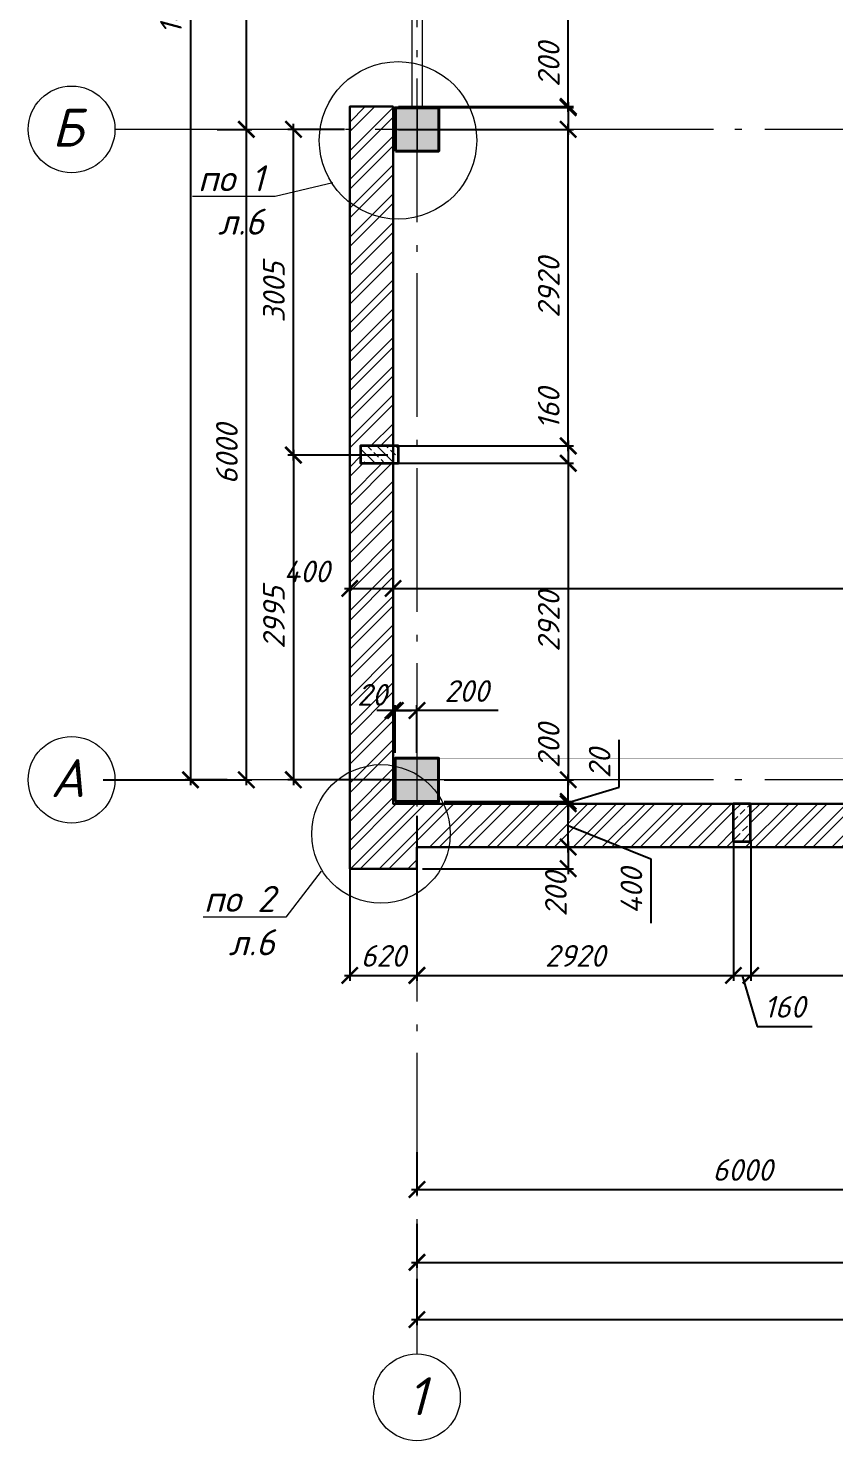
# Model space of a CAD drawing. Header units: millimetres. Extents: x -238377 to -11282, y -123214 to -44846.
# Drawn here: x -218238 to -210795, y -85307 to -72278 of the extents above; entities that cross this region are included whole.
import ezdxf
from ezdxf import colors
from ezdxf.entities.mleader import LeaderData, LeaderLine
from ezdxf.enums import TextEntityAlignment as Align
from ezdxf.math import Vec2, Vec3

# ---------------------------------------------------------------- set-up
doc = ezdxf.new("R2010")
doc.units = ezdxf.units.MM
doc.header["$MEASUREMENT"] = 0
doc.linetypes.add('Double Dashed', pattern=[1797.222233, 1325, -211.666656, 63.333344, -197.222233])
doc.linetypes.add('штриховаяX2', pattern=[38.1, 25.4, -12.7])
doc.layers.get('0').update_dxf_attribs({"lineweight": 5})
doc.layers.add('#Hatch', color=252, linetype='Continuous', lineweight=5, true_color=0x696969)
for name, color, linetype, lineweight in [('#Бетон', 10, 'Continuous', 35), ('#Выноски', 150, 'Continuous', 15), ('#Оси', 7, 'Continuous', 5), ('k_ Размеры', 7, 'Continuous', 15), ('колонны_Ном._пера__94', 252, 'Continuous', 13), ('колонны_Ном._пера__99', 7, 'Continuous', 40), ('Конструкции', 160, 'Continuous', 5), ('оси_Ном._пера__96', 7, 'Continuous', 5), ('оси_Ном._пера__97', 7, 'Continuous', 20), ('размеры', 7, 'Continuous', 5), ('чертеж_Ном._пера__98', 7, 'Continuous', 35)]:
    doc.layers.add(name, color=color, linetype=linetype, lineweight=lineweight)
for name, color, linetype in [('#стены наруж', 7, 'Continuous'), ('колонны', 7, 'Continuous'), ('оси', 7, 'Continuous')]:
    doc.layers.add(name, color=color, linetype=linetype)
doc.styles.add('GOST 2.304', font='isocpeui.ttf')
doc.styles.get("Standard").update_dxf_attribs({"font": 'isocpeui.ttf'})
doc.styles.add('STEP PR', font='isocpeui.ttf')
doc.styles.add('СГЕНЕРИР_СТИЛЬ_3', font='gost_2_304-81_type.ttf')
doc.dimstyles.get("Standard").update_dxf_attribs({"dimtxt": 200, "dimasz": 150, "dimexe": 50, "dimexo": 50, "dimgap": 80, "dimtad": 1, "dimdec": 0, "dimzin": 0, "dimdsep": 46, "dimtxsty": 'Standard', "dimblk": 'ARCHTICK', "dimcen": 5, "dimdle": 50, "dimadec": 0, "dimazin": 0, "dimtfac": 1, "dimtdec": 0, "dimtofl": 0, "dimtmove": 1, "dimatfit": 3, "dimfxl": 1, "dimtolj": 1, "dimtzin": 0, "dimarcsym": 0})

# ---------------------------------------------------------------- blocks, each defined once
blk = doc.blocks.new('Стандартный маркер сетки')
at = {"layer": 'оси_Ном._пера__96', "linetype": 'Double Dashed', "lineweight": 5}
for p, q in [((900, 0), (17157, 0)), ((17157, 0), (18057, 0))]:
    blk.add_line(p, q, dxfattribs=at)
at = {"layer": 'оси_Ном._пера__96', "linetype": 'Double Dashed'}
blk.add_point((17157, 0), dxfattribs=at)
blk.add_point((17157, 0), dxfattribs=at)
at = {"layer": 'оси_Ном._пера__97', "linetype": 'Continuous'}
blk.add_circle((18457, 0), 400, dxfattribs=at)
at = {"layer": 'оси_Ном._пера__96', "style": 'СГЕНЕРИР_СТИЛЬ_3'}
blk.add_attdef('AC_MarkerText_1', text='', height=350, rotation=90, dxfattribs=at).set_placement((18727, -87), align=Align.BOTTOM_LEFT)
blk = doc.blocks.new('_ArchTick')
at = {"color": 0, "linetype": 'ByBlock', "const_width": 0.15}
blk.add_lwpolyline([(-0.5, -0.5), (0.5, 0.5)], dxfattribs=at)
blk = doc.blocks.new('*D24')
at = {"layer": 'Defpoints', "color": 0, "transparency": 16777216}
for p in [(-214651, -83762), (-147001, -83944), (-147001, -84189)]:
    blk.add_point(p, dxfattribs=at)
at = {"layer": 'размеры', "color": 0, "lineweight": -2, "transparency": 16777216}
for p, q in [((-214651, -83812), (-214651, -84239)), ((-147001, -83994), (-147001, -84239)), ((-214701, -84189), (-146951, -84189))]:
    blk.add_line(p, q, dxfattribs=at)
at = {"layer": 'размеры', "color": 0, "lineweight": -2, "transparency": 16777216, "xscale": 150, "yscale": 150, "zscale": 150, "rotation": 180}
blk.add_blockref('_ArchTick', (-214651, -84189), dxfattribs=at)
at = {"layer": 'размеры', "color": 0, "lineweight": -2, "transparency": 16777216, "xscale": 150, "yscale": 150, "zscale": 150}
blk.add_blockref('_ArchTick', (-147001, -84189), dxfattribs=at)
at = {"layer": 'размеры', "color": 0, "transparency": 16777216, "insert": (-180813, -84008), "char_height": 200, "attachment_point": 5}
blk.add_mtext('\\A1;67650', dxfattribs=at)
blk = doc.blocks.new('*D25')
at = {"layer": 'Defpoints', "color": 0, "transparency": 16777216}
for p in [(-216546, -73210), (-216225, -73210), (-217598, -79210)]:
    blk.add_point(p, dxfattribs=at)
at = {"layer": 'размеры', "color": 0, "lineweight": -2, "transparency": 16777216}
for p, q in [((-216496, -73210), (-216175, -73210)), ((-216225, -79260), (-216225, -73160)), ((-217548, -79210), (-216175, -79210))]:
    blk.add_line(p, q, dxfattribs=at)
at = {"layer": 'размеры', "color": 0, "lineweight": -2, "transparency": 16777216, "xscale": 150, "yscale": 150, "zscale": 150}
for p, rotation in [((-216225, -73210), 90), ((-216225, -79210), 270)]:
    blk.add_blockref('_ArchTick', p, dxfattribs=dict(at, rotation=rotation))
at = {"layer": 'размеры', "color": 0, "transparency": 16777216, "insert": (-216405, -76206), "char_height": 200, "attachment_point": 5, "rotation": 90}
blk.add_mtext('\\A1;6000', dxfattribs=at)
blk = doc.blocks.new('*D26')
at = {"layer": 'Defpoints', "color": 0, "transparency": 16777216}
for p in [(-217509, -67210), (-216225, -67210), (-216546, -73210)]:
    blk.add_point(p, dxfattribs=at)
at = {"layer": 'размеры', "color": 0, "lineweight": -2, "transparency": 16777216}
for p, q in [((-217459, -67210), (-216175, -67210)), ((-216225, -73260), (-216225, -67160)), ((-216496, -73210), (-216175, -73210))]:
    blk.add_line(p, q, dxfattribs=at)
at = {"layer": 'размеры', "color": 0, "lineweight": -2, "transparency": 16777216, "xscale": 150, "yscale": 150, "zscale": 150}
for p, rotation in [((-216225, -67210), 90), ((-216225, -73210), 270)]:
    blk.add_blockref('_ArchTick', p, dxfattribs=dict(at, rotation=rotation))
at = {"layer": 'размеры', "color": 0, "transparency": 16777216, "insert": (-216405, -70206), "char_height": 200, "attachment_point": 5, "rotation": 90}
blk.add_mtext('\\A1;6000', dxfattribs=at)
blk = doc.blocks.new('*D27')
at = {"layer": 'Defpoints', "color": 0, "transparency": 16777216}
for p in [(-214651, -82596), (-208651, -82681), (-208651, -82989)]:
    blk.add_point(p, dxfattribs=at)
at = {"layer": 'размеры', "color": 0, "lineweight": -2, "transparency": 16777216}
for p, q in [((-214651, -82646), (-214651, -83039)), ((-208651, -82731), (-208651, -83039)), ((-214701, -82989), (-208601, -82989))]:
    blk.add_line(p, q, dxfattribs=at)
at = {"layer": 'размеры', "color": 0, "lineweight": -2, "transparency": 16777216, "xscale": 150, "yscale": 150, "zscale": 150, "rotation": 180}
blk.add_blockref('_ArchTick', (-214651, -82989), dxfattribs=at)
at = {"layer": 'размеры', "color": 0, "lineweight": -2, "transparency": 16777216, "xscale": 150, "yscale": 150, "zscale": 150}
blk.add_blockref('_ArchTick', (-208651, -82989), dxfattribs=at)
at = {"layer": 'размеры', "color": 0, "transparency": 16777216, "insert": (-211646, -82809), "char_height": 200, "attachment_point": 5}
blk.add_mtext('\\A1;6000', dxfattribs=at)
blk = doc.blocks.new('*D44')
at = {"layer": 'Defpoints', "color": 0, "transparency": 16777216}
for p in [(-210229, -64810), (-216741, -79210), (-216352, -79210)]:
    blk.add_point(p, dxfattribs=at)
at = {"layer": 'размеры', "color": 0, "lineweight": -2, "transparency": 16777216}
for p, q in [((-210279, -64810), (-216791, -64810)), ((-216741, -64760), (-216741, -79260)), ((-216402, -79210), (-216791, -79210))]:
    blk.add_line(p, q, dxfattribs=at)
at = {"layer": 'размеры', "color": 0, "lineweight": -2, "transparency": 16777216, "xscale": 150, "yscale": 150, "zscale": 150}
for p, rotation in [((-216741, -64810), 90), ((-216741, -79210), 270)]:
    blk.add_blockref('_ArchTick', p, dxfattribs=dict(at, rotation=rotation))
at = {"layer": 'размеры', "color": 0, "transparency": 16777216, "insert": (-216921, -71996), "char_height": 200, "attachment_point": 5, "rotation": 90}
blk.add_mtext('\\A1;14400', dxfattribs=at)
blk = doc.blocks.new('*D46')
at = {"layer": 'Defpoints', "color": 0, "transparency": 16777216}
for p in [(-214871, -76944), (-184751, -77241), (-184751, -77445)]:
    blk.add_point(p, dxfattribs=at)
at = {"layer": 'размеры', "color": 0, "lineweight": -2, "transparency": 16777216}
for p, q in [((-214871, -76994), (-214871, -77495)), ((-184751, -77291), (-184751, -77495)), ((-214921, -77445), (-184701, -77445))]:
    blk.add_line(p, q, dxfattribs=at)
at = {"layer": 'размеры', "color": 0, "lineweight": -2, "transparency": 16777216, "xscale": 150, "yscale": 150, "zscale": 150, "rotation": 180}
blk.add_blockref('_ArchTick', (-214871, -77445), dxfattribs=at)
at = {"layer": 'размеры', "color": 0, "lineweight": -2, "transparency": 16777216, "xscale": 150, "yscale": 150, "zscale": 150}
blk.add_blockref('_ArchTick', (-184751, -77445), dxfattribs=at)
at = {"layer": 'размеры', "color": 0, "transparency": 16777216, "insert": (-200856, -77265), "char_height": 200, "attachment_point": 5}
blk.add_mtext('\\A1;30120', dxfattribs=at)
blk = doc.blocks.new('*D49')
at = {"layer": 'Defpoints', "color": 0, "transparency": 16777216}
for p in [(-215271, -79493), (-214651, -79492), (-214651, -81014)]:
    blk.add_point(p, dxfattribs=at)
at = {"layer": 'размеры', "color": 0, "lineweight": -2, "transparency": 16777216}
for p, q in [((-215271, -79543), (-215271, -81064)), ((-214651, -79542), (-214651, -81064)), ((-215321, -81014), (-214601, -81014))]:
    blk.add_line(p, q, dxfattribs=at)
at = {"layer": 'размеры', "color": 0, "lineweight": -2, "transparency": 16777216, "xscale": 150, "yscale": 150, "zscale": 150, "rotation": 180}
blk.add_blockref('_ArchTick', (-215271, -81014), dxfattribs=at)
at = {"layer": 'размеры', "color": 0, "lineweight": -2, "transparency": 16777216, "xscale": 150, "yscale": 150, "zscale": 150}
blk.add_blockref('_ArchTick', (-214651, -81014), dxfattribs=at)
at = {"layer": 'размеры', "color": 0, "transparency": 16777216, "insert": (-214961, -80834), "char_height": 200, "attachment_point": 5}
blk.add_mtext('\\A1;620', dxfattribs=at)
blk = doc.blocks.new('Колонна_15_1', base_point=(22379, 71856))
at = {"layer": 'колонны_Ном._пера__94', "linetype": 'Continuous', "true_color": 0x7d7d7d}
blk.add_hatch(color=8, dxfattribs=at).paths.add_polyline_path([(22179, 71647), (22579, 71647), (22579, 72047), (22179, 72047)])
blk.add_hatch(color=8, dxfattribs=at).paths.add_polyline_path([(22179, 71647), (22579, 71647), (22579, 72047), (22179, 72047)])
at = {"layer": 'колонны_Ном._пера__99', "linetype": 'Continuous', "flags": 128}
blk.add_lwpolyline([(22179, 71647), (22579, 71647), (22579, 72047), (22179, 72047)], close=True, dxfattribs=at)
at = {"layer": 'колонны_Ном._пера__99', "color": 8, "linetype": 'Continuous', "true_color": 0x737373, "flags": 128}
blk.add_lwpolyline([(22179, 71647), (22579, 71647), (22579, 72047), (22179, 72047)], close=True, dxfattribs=at)
at = {"layer": 'оси_Ном._пера__96', "color": 253, "lineweight": 5, "true_color": 0x9c9c9c}
for points in [[(22379, 72047), (22379, 71647)], [(22379, 72047), (22379, 71647)], [(22179, 71847), (22579, 71847)], [(22179, 71847), (22579, 71847)]]:
    blk.add_lwpolyline(points, dxfattribs=at)
blk = doc.blocks.new('*D70')
at = {"layer": 'Defpoints', "color": 0, "transparency": 16777216}
for p in [(-215271, -77016), (-214871, -77211), (-214871, -77445)]:
    blk.add_point(p, dxfattribs=at)
at = {"layer": 'размеры', "color": 0, "lineweight": -2, "transparency": 16777216}
for p, q in [((-215271, -77066), (-215271, -77495)), ((-214871, -77261), (-214871, -77495)), ((-215321, -77445), (-214821, -77445))]:
    blk.add_line(p, q, dxfattribs=at)
at = {"layer": 'размеры', "color": 0, "lineweight": -2, "transparency": 16777216, "xscale": 150, "yscale": 150, "zscale": 150, "rotation": 180}
blk.add_blockref('_ArchTick', (-215271, -77445), dxfattribs=at)
at = {"layer": 'размеры', "color": 0, "lineweight": -2, "transparency": 16777216, "xscale": 150, "yscale": 150, "zscale": 150}
blk.add_blockref('_ArchTick', (-214871, -77445), dxfattribs=at)
at = {"layer": 'размеры', "color": 0, "transparency": 16777216, "insert": (-215668, -77288), "char_height": 200, "attachment_point": 5}
blk.add_mtext('\\A1;400', dxfattribs=at)
blk = doc.blocks.new('Связ001')
at = {"layer": 'Конструкции', "color": 102, "linetype": 'Continuous', "lineweight": 9}
blk.add_lwpolyline([(5837, 0), (5837, 100), (0, 100), (0, 0), (5837, 0)], dxfattribs=at)
blk = doc.blocks.new('*D73')
at = {"layer": 'Defpoints', "color": 0, "transparency": 16777216}
for p in [(-214651, -83255), (-184651, -83333), (-184651, -83661)]:
    blk.add_point(p, dxfattribs=at)
at = {"layer": 'размеры', "color": 0, "lineweight": -2, "transparency": 16777216}
for p, q in [((-214651, -83305), (-214651, -83711)), ((-184651, -83383), (-184651, -83711)), ((-214701, -83661), (-184601, -83661))]:
    blk.add_line(p, q, dxfattribs=at)
at = {"layer": 'размеры', "color": 0, "lineweight": -2, "transparency": 16777216, "xscale": 150, "yscale": 150, "zscale": 150, "rotation": 180}
blk.add_blockref('_ArchTick', (-214651, -83661), dxfattribs=at)
at = {"layer": 'размеры', "color": 0, "lineweight": -2, "transparency": 16777216, "xscale": 150, "yscale": 150, "zscale": 150}
blk.add_blockref('_ArchTick', (-184651, -83661), dxfattribs=at)
at = {"layer": 'размеры', "color": 0, "transparency": 16777216, "insert": (-199651, -83481), "char_height": 200, "attachment_point": 5}
blk.add_mtext('\\A1;30000', dxfattribs=at)
blk = doc.blocks.new('*D82')
at = {"layer": 'Defpoints', "color": 0, "transparency": 16777216}
for p in [(-214851, -78571), (-214851, -79010), (-214651, -79010)]:
    blk.add_point(p, dxfattribs=at)
at = {"layer": 'размеры', "color": 0, "lineweight": -2, "transparency": 16777216}
for p, q in [((-214851, -78960), (-214851, -78521)), ((-214651, -78960), (-214651, -78521)), ((-214601, -78571), (-214901, -78571)), ((-213901, -78571), (-214651, -78571))]:
    blk.add_line(p, q, dxfattribs=at)
at = {"layer": 'размеры', "color": 0, "lineweight": -2, "transparency": 16777216, "xscale": 150, "yscale": 150, "zscale": 150, "rotation": 180}
blk.add_blockref('_ArchTick', (-214851, -78571), dxfattribs=at)
at = {"layer": 'размеры', "color": 0, "lineweight": -2, "transparency": 16777216, "xscale": 150, "yscale": 150, "zscale": 150}
blk.add_blockref('_ArchTick', (-214651, -78571), dxfattribs=at)
at = {"layer": 'размеры', "color": 0, "transparency": 16777216, "insert": (-214193, -78391), "char_height": 200, "attachment_point": 5}
blk.add_mtext('\\A1;200', dxfattribs=at)
blk = doc.blocks.new('*D83')
at = {"layer": 'Defpoints', "color": 0, "transparency": 16777216}
for p in [(-214871, -78571), (-214871, -78958), (-214851, -79010)]:
    blk.add_point(p, dxfattribs=at)
at = {"layer": 'размеры', "color": 0, "lineweight": -2, "transparency": 16777216}
for p, q in [((-214871, -78908), (-214871, -78521)), ((-214851, -78960), (-214851, -78521)), ((-214871, -78571), (-215021, -78571)), ((-214851, -78571), (-214701, -78571))]:
    blk.add_line(p, q, dxfattribs=at)
at = {"layer": 'размеры', "color": 0, "lineweight": -2, "transparency": 16777216, "xscale": 150, "yscale": 150, "zscale": 150}
blk.add_blockref('_ArchTick', (-214871, -78571), dxfattribs=at)
at = {"layer": 'размеры', "color": 0, "lineweight": -2, "transparency": 16777216, "xscale": 150, "yscale": 150, "zscale": 150, "rotation": 180}
blk.add_blockref('_ArchTick', (-214851, -78571), dxfattribs=at)
at = {"layer": 'размеры', "color": 0, "transparency": 16777216, "insert": (-215066, -78426), "char_height": 200, "attachment_point": 5}
blk.add_mtext('\\A1;20', dxfattribs=at)
blk = doc.blocks.new('*D84')
at = {"layer": 'Defpoints', "color": 0, "transparency": 16777216}
for p in [(-214451, -79430), (-213255, -79430), (-214651, -79830)]:
    blk.add_point(p, dxfattribs=at)
at = {"layer": 'размеры', "color": 0, "lineweight": -2, "transparency": 16777216}
for p, q in [((-214401, -79430), (-213205, -79430)), ((-213255, -79880), (-213255, -79380)), ((-213255, -79630), (-212492, -79939)), ((-214601, -79830), (-213205, -79830)), ((-212492, -79939), (-212492, -80533))]:
    blk.add_line(p, q, dxfattribs=at)
at = {"layer": 'размеры', "color": 0, "lineweight": -2, "transparency": 16777216, "xscale": 150, "yscale": 150, "zscale": 150}
for p, rotation in [((-213255, -79430), 90), ((-213255, -79830), 270)]:
    blk.add_blockref('_ArchTick', p, dxfattribs=dict(at, rotation=rotation))
at = {"layer": 'размеры', "color": 0, "transparency": 16777216, "insert": (-212672, -80236), "char_height": 200, "attachment_point": 5, "rotation": 90}
blk.add_mtext('\\A1;400', dxfattribs=at)
blk = doc.blocks.new('*D85')
at = {"layer": 'Defpoints', "color": 0, "transparency": 16777216}
for p in [(-214451, -79210), (-213255, -79210), (-214451, -79410)]:
    blk.add_point(p, dxfattribs=at)
at = {"layer": 'размеры', "color": 0, "lineweight": -2, "transparency": 16777216}
for p, q in [((-214401, -79210), (-213205, -79210)), ((-213255, -79460), (-213255, -79160)), ((-214401, -79410), (-213205, -79410))]:
    blk.add_line(p, q, dxfattribs=at)
at = {"layer": 'размеры', "color": 0, "lineweight": -2, "transparency": 16777216, "xscale": 150, "yscale": 150, "zscale": 150}
for p, rotation in [((-213255, -79210), 90), ((-213255, -79410), 270)]:
    blk.add_blockref('_ArchTick', p, dxfattribs=dict(at, rotation=rotation))
at = {"layer": 'размеры', "color": 0, "transparency": 16777216, "insert": (-213435, -78897), "char_height": 200, "attachment_point": 5, "rotation": 90}
blk.add_mtext('\\A1;200', dxfattribs=at)
blk = doc.blocks.new('*D134')
at = {"layer": 'Defpoints', "color": 0, "transparency": 16777216}
for p in [(-214871, -73210), (-213255, -73210), (-214871, -76130)]:
    blk.add_point(p, dxfattribs=at)
at = {"layer": 'размеры', "color": 0, "lineweight": -2, "transparency": 16777216}
for p, q in [((-214821, -73210), (-213205, -73210)), ((-213255, -76180), (-213255, -73160)), ((-214821, -76130), (-213205, -76130))]:
    blk.add_line(p, q, dxfattribs=at)
at = {"layer": 'размеры', "color": 0, "lineweight": -2, "transparency": 16777216, "xscale": 150, "yscale": 150, "zscale": 150}
for p, rotation in [((-213255, -73210), 90), ((-213255, -76130), 270)]:
    blk.add_blockref('_ArchTick', p, dxfattribs=dict(at, rotation=rotation))
at = {"layer": 'размеры', "color": 0, "transparency": 16777216, "insert": (-213435, -74670), "char_height": 200, "attachment_point": 5, "rotation": 90}
blk.add_mtext('\\A1;2920', dxfattribs=at)
blk = doc.blocks.new('*D135')
at = {"layer": 'Defpoints', "color": 0, "transparency": 16777216}
for p in [(-214871, -69741), (-213255, -69741), (-214871, -73000)]:
    blk.add_point(p, dxfattribs=at)
at = {"layer": 'размеры', "color": 0, "lineweight": -2, "transparency": 16777216}
for p, q in [((-213255, -73050), (-213255, -69691)), ((-214821, -69741), (-213205, -69741)), ((-214821, -73000), (-213205, -73000))]:
    blk.add_line(p, q, dxfattribs=at)
at = {"layer": 'размеры', "color": 0, "lineweight": -2, "transparency": 16777216, "xscale": 150, "yscale": 150, "zscale": 150}
for p, rotation in [((-213255, -69741), 90), ((-213255, -73000), 270)]:
    blk.add_blockref('_ArchTick', p, dxfattribs=dict(at, rotation=rotation))
at = {"layer": 'размеры', "color": 0, "transparency": 16777216, "insert": (-213435, -71371), "char_height": 200, "attachment_point": 5, "rotation": 90}
blk.add_mtext('\\A1;3260', dxfattribs=at)
blk = doc.blocks.new('сердечник160х300')
at = {"layer": '#Hatch'}
h = blk.add_hatch(dxfattribs=at)
h.set_pattern_fill('ANSI33', color=256, scale=500)
h.paths.add_polyline_path([(80, 150), (-80, 150), (-80, -198), (80, -198)])
at = {"layer": '#Бетон'}
blk.add_lwpolyline([(80, -200), (80, 150), (-80, 150), (-80, -200)], close=True, dxfattribs=at)
blk = doc.blocks.new('*D172')
at = {"layer": 'Defpoints', "color": 0, "transparency": 16777216}
for p in [(-214850, -73010), (-214450, -73210), (-213255, -73210)]:
    blk.add_point(p, dxfattribs=at)
at = {"layer": 'размеры', "color": 0, "lineweight": -2, "transparency": 16777216}
for p, q in [((-213255, -72960), (-213255, -73260)), ((-214800, -73010), (-213205, -73010)), ((-214400, -73210), (-213205, -73210))]:
    blk.add_line(p, q, dxfattribs=at)
at = {"layer": 'размеры', "color": 0, "lineweight": -2, "transparency": 16777216, "xscale": 150, "yscale": 150, "zscale": 150}
for p, rotation in [((-213255, -73010), 90), ((-213255, -73210), 270)]:
    blk.add_blockref('_ArchTick', p, dxfattribs=dict(at, rotation=rotation))
at = {"layer": 'размеры', "color": 0, "transparency": 16777216, "insert": (-213435, -72613), "char_height": 200, "attachment_point": 5, "rotation": 90}
blk.add_mtext('\\A1;200', dxfattribs=at)
blk = doc.blocks.new('*D173')
at = {"layer": 'Defpoints', "color": 0, "transparency": 16777216}
for p in [(-214871, -76130), (-214871, -76290), (-213255, -76290)]:
    blk.add_point(p, dxfattribs=at)
at = {"layer": 'размеры', "color": 0, "lineweight": -2, "transparency": 16777216}
for p, q in [((-213255, -76080), (-213255, -76340)), ((-214821, -76130), (-213205, -76130)), ((-214821, -76290), (-213205, -76290))]:
    blk.add_line(p, q, dxfattribs=at)
at = {"layer": 'размеры', "color": 0, "lineweight": -2, "transparency": 16777216, "xscale": 150, "yscale": 150, "zscale": 150}
for p, rotation in [((-213255, -76130), 90), ((-213255, -76290), 270)]:
    blk.add_blockref('_ArchTick', p, dxfattribs=dict(at, rotation=rotation))
at = {"layer": 'размеры', "color": 0, "transparency": 16777216, "insert": (-213435, -75787), "char_height": 200, "attachment_point": 5, "rotation": 90}
blk.add_mtext('\\A1;160', dxfattribs=at)
blk = doc.blocks.new('*D174')
at = {"layer": 'Defpoints', "color": 0, "transparency": 16777216}
for p in [(-214871, -76290), (-214451, -79210), (-213255, -79210)]:
    blk.add_point(p, dxfattribs=at)
at = {"layer": 'размеры', "color": 0, "lineweight": -2, "transparency": 16777216}
for p, q in [((-214821, -76290), (-213205, -76290)), ((-213255, -76240), (-213255, -79260)), ((-214401, -79210), (-213205, -79210))]:
    blk.add_line(p, q, dxfattribs=at)
at = {"layer": 'размеры', "color": 0, "lineweight": -2, "transparency": 16777216, "xscale": 150, "yscale": 150, "zscale": 150}
for p, rotation in [((-213255, -76290), 90), ((-213255, -79210), 270)]:
    blk.add_blockref('_ArchTick', p, dxfattribs=dict(at, rotation=rotation))
at = {"layer": 'размеры', "color": 0, "transparency": 16777216, "insert": (-213435, -77750), "char_height": 200, "attachment_point": 5, "rotation": 90}
blk.add_mtext('\\A1;2920', dxfattribs=at)
blk = doc.blocks.new('*D208')
at = {"layer": 'Defpoints', "color": 0, "transparency": 16777216}
for p in [(-214651, -79492), (-211731, -79730), (-211731, -81014)]:
    blk.add_point(p, dxfattribs=at)
at = {"layer": 'размеры', "color": 0, "lineweight": -2, "transparency": 16777216}
for p, q in [((-214651, -79542), (-214651, -81064)), ((-211731, -79780), (-211731, -81064)), ((-214701, -81014), (-211681, -81014))]:
    blk.add_line(p, q, dxfattribs=at)
at = {"layer": 'размеры', "color": 0, "lineweight": -2, "transparency": 16777216, "xscale": 150, "yscale": 150, "zscale": 150, "rotation": 180}
blk.add_blockref('_ArchTick', (-214651, -81014), dxfattribs=at)
at = {"layer": 'размеры', "color": 0, "lineweight": -2, "transparency": 16777216, "xscale": 150, "yscale": 150, "zscale": 150}
blk.add_blockref('_ArchTick', (-211731, -81014), dxfattribs=at)
at = {"layer": 'размеры', "color": 0, "transparency": 16777216, "insert": (-213191, -80834), "char_height": 200, "attachment_point": 5}
blk.add_mtext('\\A1;2920', dxfattribs=at)
blk = doc.blocks.new('*D209')
at = {"layer": 'Defpoints', "color": 0, "transparency": 16777216}
for p in [(-211731, -79730), (-211571, -79730), (-211571, -81014)]:
    blk.add_point(p, dxfattribs=at)
at = {"layer": 'размеры', "color": 0, "lineweight": -2, "transparency": 16777216}
for p, q in [((-211731, -79780), (-211731, -81064)), ((-211571, -79780), (-211571, -81064)), ((-211781, -81014), (-211521, -81014)), ((-211651, -81014), (-211510, -81484)), ((-211510, -81484), (-211004, -81484))]:
    blk.add_line(p, q, dxfattribs=at)
at = {"layer": 'размеры', "color": 0, "lineweight": -2, "transparency": 16777216, "xscale": 150, "yscale": 150, "zscale": 150, "rotation": 180}
blk.add_blockref('_ArchTick', (-211731, -81014), dxfattribs=at)
at = {"layer": 'размеры', "color": 0, "lineweight": -2, "transparency": 16777216, "xscale": 150, "yscale": 150, "zscale": 150}
blk.add_blockref('_ArchTick', (-211571, -81014), dxfattribs=at)
at = {"layer": 'размеры', "color": 0, "transparency": 16777216, "insert": (-211257, -81304), "char_height": 200, "attachment_point": 5}
blk.add_mtext('\\A1;160', dxfattribs=at)
blk = doc.blocks.new('*D274')
at = {"color": 0, "lineweight": -2, "transparency": 16777216}
for p, q in [((-212785, -79279), (-212785, -78840)), ((-213255, -79410), (-213255, -79260)), ((-213255, -79420), (-212785, -79279)), ((-214401, -79410), (-213205, -79410)), ((-214401, -79430), (-213205, -79430)), ((-213255, -79430), (-213255, -79410)), ((-213255, -79430), (-213255, -79580))]:
    blk.add_line(p, q, dxfattribs=at)
at = {"layer": 'Defpoints', "color": 0, "transparency": 16777216}
for p in [(-214451, -79410), (-214451, -79430), (-213255, -79410)]:
    blk.add_point(p, dxfattribs=at)
at = {"color": 0, "lineweight": -2, "transparency": 16777216, "xscale": 150, "yscale": 150, "zscale": 150}
for p, rotation in [((-213255, -79410), 270), ((-213255, -79430), 90)]:
    blk.add_blockref('_ArchTick', p, dxfattribs=dict(at, rotation=rotation))
at = {"color": 0, "transparency": 16777216, "insert": (-212965, -79059), "char_height": 200, "attachment_point": 5, "rotation": 90}
blk.add_mtext('\\A1;20', dxfattribs=at)
blk = doc.blocks.new('*D275')
at = {"color": 0, "lineweight": -2, "transparency": 16777216}
for p, q in [((-214601, -79830), (-213205, -79830)), ((-213255, -79780), (-213255, -80080)), ((-214601, -80030), (-213205, -80030))]:
    blk.add_line(p, q, dxfattribs=at)
at = {"layer": 'Defpoints', "color": 0, "transparency": 16777216}
for p in [(-214651, -79830), (-214651, -80030), (-213255, -80030)]:
    blk.add_point(p, dxfattribs=at)
at = {"color": 0, "lineweight": -2, "transparency": 16777216, "xscale": 150, "yscale": 150, "zscale": 150}
for p, rotation in [((-213255, -79830), 90), ((-213255, -80030), 270)]:
    blk.add_blockref('_ArchTick', p, dxfattribs=dict(at, rotation=rotation))
at = {"color": 0, "transparency": 16777216, "insert": (-213369, -80265), "char_height": 200, "attachment_point": 5, "rotation": 90}
blk.add_mtext('\\A1;200', dxfattribs=at)
blk = doc.blocks.new('*D276')
at = {"layer": 'Defpoints', "color": 0, "transparency": 16777216}
for p in [(-211571, -79730), (-208951, -80028), (-208951, -81014)]:
    blk.add_point(p, dxfattribs=at)
at = {"layer": 'размеры', "color": 0, "lineweight": -2, "transparency": 16777216}
for p, q in [((-211571, -79780), (-211571, -81064)), ((-208951, -80078), (-208951, -81064)), ((-211621, -81014), (-208901, -81014))]:
    blk.add_line(p, q, dxfattribs=at)
at = {"layer": 'размеры', "color": 0, "lineweight": -2, "transparency": 16777216, "xscale": 150, "yscale": 150, "zscale": 150, "rotation": 180}
blk.add_blockref('_ArchTick', (-211571, -81014), dxfattribs=at)
at = {"layer": 'размеры', "color": 0, "lineweight": -2, "transparency": 16777216, "xscale": 150, "yscale": 150, "zscale": 150}
blk.add_blockref('_ArchTick', (-208951, -81014), dxfattribs=at)
at = {"layer": 'размеры', "color": 0, "transparency": 16777216, "insert": (-210261, -80834), "char_height": 200, "attachment_point": 5}
blk.add_mtext('\\A1;2620', dxfattribs=at)
blk = doc.blocks.new('_None')
blk = doc.blocks.new('*D357')
at = {"layer": 'Defpoints', "color": 0, "transparency": 16777216}
for p in [(-214871, -76215), (-215791, -79210), (-214851, -79210)]:
    blk.add_point(p, dxfattribs=at)
at = {"layer": 'k_ Размеры', "color": 0, "lineweight": -2, "transparency": 16777216}
for p, q in [((-214921, -76215), (-215841, -76215)), ((-215791, -76165), (-215791, -79260)), ((-214901, -79210), (-215841, -79210))]:
    blk.add_line(p, q, dxfattribs=at)
at = {"layer": 'k_ Размеры', "color": 0, "lineweight": -2, "transparency": 16777216, "xscale": 150, "yscale": 150, "zscale": 150}
for p, rotation in [((-215791, -76215), 90), ((-215791, -79210), 270)]:
    blk.add_blockref('_ArchTick', p, dxfattribs=dict(at, rotation=rotation))
at = {"layer": 'k_ Размеры', "color": 0, "transparency": 16777216, "insert": (-215971, -77713), "char_height": 200, "attachment_point": 5, "rotation": 90}
blk.add_mtext('\\A1;2995', dxfattribs=at)
blk = doc.blocks.new('*D358')
at = {"layer": 'Defpoints', "color": 0, "transparency": 16777216}
for p in [(-215791, -73210), (-215271, -73210), (-214871, -76215)]:
    blk.add_point(p, dxfattribs=at)
at = {"layer": 'k_ Размеры', "color": 0, "lineweight": -2, "transparency": 16777216}
for p, q in [((-215321, -73210), (-215841, -73210)), ((-215791, -76265), (-215791, -73160)), ((-214921, -76215), (-215841, -76215))]:
    blk.add_line(p, q, dxfattribs=at)
at = {"layer": 'k_ Размеры', "color": 0, "lineweight": -2, "transparency": 16777216, "xscale": 150, "yscale": 150, "zscale": 150}
for p, rotation in [((-215791, -73210), 90), ((-215791, -76215), 270)]:
    blk.add_blockref('_ArchTick', p, dxfattribs=dict(at, rotation=rotation))
at = {"layer": 'k_ Размеры', "color": 0, "transparency": 16777216, "insert": (-215971, -74713), "char_height": 200, "attachment_point": 5, "rotation": 90}
blk.add_mtext('\\A1;3005', dxfattribs=at)

msp = doc.modelspace()

# ---------------------------------------------------------------- hatches: boundary and pattern name
at = {"layer": '#Hatch'}
h = msp.add_hatch(dxfattribs=at)
h.set_pattern_fill('ANSI32', color=256, scale=500)
h.paths.add_polyline_path([(-214871.5, -73000.4), (-215271.5, -73000.4), (-215271.5, -73079.7), (-215271.5, -73148.9), (-215271.5, -73210.4), (-214871.5, -73210.4)])
h.paths.add_polyline_path([(-214871.5, -73210.4), (-215271.5, -73210.4), (-215271.5, -73359.4), (-215271.5, -73410.4), (-215271.5, -79210.4), (-214871.5, -79210.4), (-214871.5, -76290.4), (-215171.5, -76290.4), (-215171.5, -76130.4), (-214871.5, -76130.4)])
edge = h.paths.add_edge_path(flags=17)
edge.add_line((-208348.5, -79430.4), (-208954.5, -79430.4))
edge.add_arc((-208651.5, -79221.7), 367.9, 214.55283, 325.44717)
edge = h.paths.add_edge_path(flags=17)
edge.add_line((-190348.2, -79430.4), (-190954.2, -79430.4))
edge.add_arc((-190651.2, -79221.7), 367.9, 214.55283, 325.44717)
edge = h.paths.add_edge_path(flags=17)
edge.add_line((-184351.2, -79430.4), (-184816, -79430.4))
edge.add_arc((-184655.4, -79306.9), 202.6, 217.5612, 292.54264)
edge.add_arc((-184412.3, -79405.2), 187.8, 208.21459, 288.99311)
edge.add_line((-184351.2, -79582.8), (-184351.2, -79430.4))
edge = h.paths.add_edge_path()
edge.add_line((-187571.5, -79430.4), (-187571.5, -79730.4))
edge.add_line((-187571.5, -79730.4), (-187731.5, -79730.4))
edge.add_line((-187731.5, -79730.4), (-187731.5, -79430.4))
edge.add_line((-187731.5, -79430.4), (-190348.2, -79430.4))
edge.add_arc((-190651.2, -79221.7), 367.9, 214.55283, 325.44717, ccw=False)
edge.add_line((-190954.2, -79430.4), (-193571.5, -79430.4))
edge.add_line((-193571.5, -79430.4), (-193571.5, -79730.4))
edge.add_line((-193571.5, -79730.4), (-193731.5, -79730.4))
edge.add_line((-193731.5, -79730.4), (-193731.5, -79430.4))
edge.add_line((-193731.5, -79430.4), (-199571.5, -79430.4))
edge.add_line((-199571.5, -79430.4), (-199571.5, -79730.4))
edge.add_line((-199571.5, -79730.4), (-199731.5, -79730.4))
edge.add_line((-199731.5, -79730.4), (-199731.5, -79430.4))
edge.add_line((-199731.5, -79430.4), (-205571.5, -79430.4))
edge.add_line((-205571.5, -79430.4), (-205571.5, -79730.4))
edge.add_line((-205571.5, -79730.4), (-205731.5, -79730.4))
edge.add_line((-205731.5, -79730.4), (-205731.5, -79430.4))
edge.add_line((-205731.5, -79430.4), (-208348.5, -79430.4))
edge.add_arc((-208651.5, -79221.7), 367.9, 214.55283, 325.44717, ccw=False)
edge.add_line((-208954.5, -79430.4), (-211571.3, -79430.4))
edge.add_line((-211571.3, -79430.4), (-211571.3, -79730.4))
edge.add_line((-211571.3, -79730.4), (-211731.3, -79730.4))
edge.add_line((-211731.3, -79730.4), (-211731.3, -79430.4))
edge.add_line((-211731.3, -79430.4), (-214871.5, -79430.4))
edge.add_line((-214871.5, -79430.4), (-214871.5, -79210.4))
edge.add_line((-214871.5, -79210.4), (-215271.5, -79210.4))
edge.add_line((-215271.5, -79210.4), (-215271.5, -79830.4))
edge.add_line((-215271.5, -79830.4), (-215271.5, -80030.4))
edge.add_line((-215271.5, -80030.4), (-214651.2, -80030.4))
edge.add_line((-214651.2, -80030.4), (-214651.2, -79830.4))
edge.add_line((-214651.2, -79830.4), (-208951.3, -79830.4))
edge.add_line((-208951.3, -79830.4), (-208951.3, -80028.3))
edge.add_line((-208951.3, -80028.3), (-208351, -80028.3))
edge.add_line((-208351, -80028.3), (-208351, -79830.4))
edge.add_line((-208351, -79830.4), (-202951.3, -79830.4))
edge.add_line((-202951.3, -79830.4), (-202951.3, -80028.3))
edge.add_line((-202951.3, -80028.3), (-202351, -80028.3))
edge.add_line((-202351, -80028.3), (-202351, -79830.4))
edge.add_line((-202351, -79830.4), (-196951.3, -79830.4))
edge.add_line((-196951.3, -79830.4), (-196951.3, -80028.3))
edge.add_line((-196951.3, -80028.3), (-196351, -80028.3))
edge.add_line((-196351, -80028.3), (-196351, -79830.4))
edge.add_line((-196351, -79830.4), (-190951.3, -79830.4))
edge.add_line((-190951.3, -79830.4), (-190951.3, -80028.3))
edge.add_line((-190951.3, -80028.3), (-190351, -80028.3))
edge.add_line((-190351, -80028.3), (-190351, -79830.4))
edge.add_line((-190351, -79830.4), (-184951.2, -79830.4))
edge.add_line((-184951.2, -79830.4), (-184951.2, -80030.4))
edge.add_line((-184951.2, -80030.4), (-184351.2, -80030.4))
edge.add_line((-184351.2, -80030.4), (-184351.2, -79830.4))
edge.add_line((-184351.2, -79830.4), (-184351.2, -79582.8))
edge.add_arc((-184412.3, -79405.2), 187.8, 208.21459, 288.99311, ccw=False)
edge.add_arc((-184655.4, -79306.9), 202.6, 217.5612, 292.54264, ccw=False)
edge.add_line((-184816, -79430.4), (-187571.5, -79430.4))

# ---------------------------------------------------------------- linework, layer by layer
at = {"layer": '#Выноски'}
for centre, radius in [((-214825.6, -73311.5), 726.3), ((-214982.8, -79709.4), 639.5)]:
    msp.add_circle(centre, radius, dxfattribs=at)
at = {"layer": '#стены наруж', "lineweight": 30}
for points in [[(-215271.5, -79830.4), (-215271.5, -73000.4), (-214871.5, -73000.4), (-214871.5, -79430.4), (-184351.2, -79430.4), (-184351.2, -79830.4)], [(-215271.5, -79830.4), (-215271.5, -80030.4), (-214651.2, -80030.4), (-214651.2, -79830.4)], [(-208951.3, -79830.4), (-214651.2, -79830.4)]]:
    msp.add_lwpolyline(points, dxfattribs=at)
at = {"layer": 'Defpoints', "color": 8, "linetype": 'штриховаяX2', "lineweight": 5, "ltscale": 5, "true_color": 0x737373, "const_width": 0.5}
msp.add_lwpolyline([(-214451.5, -79010.4), (-184851.5, -79010.4), (-184851.5, -79410.4), (-214451.5, -79410.4)], close=True, dxfattribs=at)
at = {"layer": 'оси_Ном._пера__96', "linetype": 'Double Dashed'}
for p, q in [((-216265.2, -73210.4), (-217438.2, -73210.4)), ((-143619.1, -73210.4), (-216265.2, -73210.4))]:
    msp.add_line(p, q, dxfattribs=at)
at = {"layer": 'оси_Ном._пера__96', "linetype": 'Double Dashed', "lineweight": 5}
for p, q in [((-216265.2, -79210.4), (-217438.2, -79210.4)), ((-143619.1, -79210.4), (-216265.2, -79210.4))]:
    msp.add_line(p, q, dxfattribs=at)
at = {"layer": 'оси_Ном._пера__96', "linetype": 'Double Dashed'}
for p in [(-216265.2, -73210.4), (-216265.2, -73210.4), (-216265.2, -79210.4), (-216265.2, -79210.4)]:
    msp.add_point(p, dxfattribs=at)
at = {"layer": 'оси_Ном._пера__97', "linetype": 'Continuous'}
for centre in [(-217838.2, -73210.4), (-217838.2, -79210.4)]:
    msp.add_ellipse(centre, major_axis=(282.8, 282.8), ratio=1, start_param=2.3561945, end_param=8.6393798, dxfattribs=at)

# ---------------------------------------------------------------- block references
at = {"layer": 'колонны'}
for p in [(-214649.9, -73201.5), (-214651.5, -79201.5)]:
    msp.add_blockref('Колонна_15_1', p, dxfattribs=at)
at = {"layer": 'оси'}
ref = msp.add_blockref('Стандартный маркер сетки', (-214651.2, -66449.3), dxfattribs=dict(at, zscale=1000, rotation=270))
ref.add_attrib('AC_MarkerText_1', '1', dxfattribs={"color": 7, "linetype": 'Continuous', "lineweight": 13, "height": 350, "rotation": 360}).set_placement((-214737.7, -85176.3), align=Align.BOTTOM_LEFT)
at = {"layer": 'размеры', "rotation": 90}
msp.add_blockref('сердечник160х300', (-215021.5, -76210.4), dxfattribs=at)
at = {"layer": 'размеры'}
msp.add_blockref('сердечник160х300', (-211651.3, -79580.4), dxfattribs=at)
at = {"layer": 'чертеж_Ном._пера__98', "linetype": 'Continuous', "lineweight": 5, "xscale": 0.9584354169361498, "zscale": 1000, "rotation": 90}
msp.add_blockref('Связ001', (-214599.6, -73010.4), dxfattribs=at)

# ---------------------------------------------------------------- texts
at = {"layer": '#Оси', "linetype": 'Continuous', "ltscale": 100, "style": 'GOST 2.304'}
for s, p in [('Б', (-217875.9, -73194.1)), ('А', (-217875.9, -79194.1))]:
    msp.add_text(s, height=350, dxfattribs=at).set_placement(p, align=Align.MIDDLE_CENTER)

# ---------------------------------------------------------------- dimensions: what is measured, and where the dimension line sits
dim = msp.add_linear_dim(base=(-213254.6, -79410.4), p1=(-214451.5, -79430.4), p2=(-214451.5, -79410.4), angle=90, dimstyle='Standard')
dim.commit()
dim.dimension.update_dxf_attribs({"geometry": '*D274', "text_midpoint": (-212964.6, -79199.4)})
dim = msp.add_linear_dim(base=(-213254.6, -80030.4), p1=(-214651.2, -79830.4), p2=(-214651.2, -80030.4), angle=90, dimstyle='Standard')
dim.commit()
dim.dimension.update_dxf_attribs({"geometry": '*D275', "text_midpoint": (-213189.1, -80264.9), "dimtype": 160})
at = {"layer": 'k_ Размеры'}
for base, p2, picture, middle in [((-215791, -73210.4), (-215271.5, -73210.4), '*D358', (-215971, -74712.9)), ((-215791, -79210.4), (-214851.5, -79210.4), '*D357', (-215971, -77712.9))]:
    dim = msp.add_linear_dim(base=base, p1=(-214871.5, -76215.4), p2=p2, angle=90, dimstyle='Standard', dxfattribs=at)
    dim.commit()
    dim.dimension.update_dxf_attribs({"geometry": picture, "text_midpoint": middle})
at = {"layer": 'размеры'}
for base, p1, p2, angle, picture, middle in [((-216740.6, -79210.4), (-210228.9, -64810.4), (-216351.7, -79210.4), 270, '*D44', (-216740.6, -71996.1)), ((-216224.6, -67210.4), (-216546.2, -73210.4), (-217509.4, -67210.4), 90, '*D26', (-216224.6, -70205.6)), ((-213254.6, -73210.4), (-214849.9, -73010.4), (-214449.9, -73210.4), 90, '*D172', (-213254.6, -72612.8)), ((-216224.6, -73210.4), (-217598.2, -79210.4), (-216546.2, -73210.4), 90, '*D25', (-216224.6, -76205.6)), ((-213254.6, -76290.4), (-214871.5, -76130.4), (-214871.5, -76290.4), 90, '*D173', (-213254.6, -75786.8)), ((-213254.6, -79210.4), (-214451.5, -79410.4), (-214451.5, -79210.4), 90, '*D85', (-213254.6, -78897.1)), ((-213254.6, -79430.4), (-214651.2, -79830.4), (-214451.5, -79430.4), 90, '*D84', (-212491.8, -80018.7))]:
    dim = msp.add_linear_dim(base=base, p1=p1, p2=p2, angle=angle, dimstyle='Standard', dxfattribs=at)
    dim.commit()
    dim.dimension.update_dxf_attribs({"geometry": picture, "text_midpoint": middle, "dimtype": 160})
for base, p1, p2, picture, middle in [((-213254.6, -69740.7), (-214871.5, -73000.4), (-214871.5, -69740.7), '*D135', (-213434.6, -71370.5)), ((-213254.6, -73210.4), (-214871.5, -76130.4), (-214871.5, -73210.4), '*D134', (-213434.6, -74670.4)), ((-213254.6, -79210.4), (-214871.5, -76290.4), (-214451.5, -79210.4), '*D174', (-213434.6, -77750.4))]:
    dim = msp.add_linear_dim(base=base, p1=p1, p2=p2, angle=90, dimstyle='Standard', dxfattribs=at)
    dim.commit()
    dim.dimension.update_dxf_attribs({"geometry": picture, "text_midpoint": middle})
for base, p1, p2, picture, middle in [((-184751.2, -77444.7), (-214870.9, -76944.4), (-184751.2, -77241.3), '*D46', (-200855.7, -77444.7)), ((-214871.5, -77444.7), (-215271.5, -77016), (-214871.5, -77211.4), '*D70', (-215668.3, -77468.1)), ((-214871.5, -78571.4), (-214851.5, -79010.4), (-214871.5, -78957.8), '*D83', (-215065.6, -78606.5)), ((-214851.5, -78571.4), (-214651.5, -79010.4), (-214851.5, -79010.4), '*D82', (-214193.3, -78592.9)), ((-214651.2, -81013.7), (-215271.5, -79492.8), (-214651.2, -79491.8), '*D49', (-214960.6, -81013.7)), ((-208651.2, -82989.2), (-214651.2, -82596.2), (-208651.2, -82681), '*D27', (-211646.4, -82989.2)), ((-184651.2, -83660.6), (-214651.2, -83254.9), (-184651.2, -83333.2), '*D73', (-199651.2, -83660.6)), ((-147001.2, -84189.2), (-214651.2, -83762.3), (-147001.2, -83943.5), '*D24', (-180813.2, -84189.2))]:
    dim = msp.add_linear_dim(base=base, p1=p1, p2=p2, dimstyle='Standard', dxfattribs=at)
    dim.commit()
    dim.dimension.update_dxf_attribs({"geometry": picture, "text_midpoint": middle, "dimtype": 160})
for base, p1, p2, picture, middle in [((-211731.3, -81013.7), (-214651.2, -79491.8), (-211731.3, -79730.4), '*D208', (-213191.2, -80833.7)), ((-211571.3, -81013.7), (-211731.3, -79730.4), (-211571.3, -79730.4), '*D209', (-211430.3, -81303.7)), ((-208951.3, -81013.7), (-211571.3, -79730.4), (-208951.3, -80028.3), '*D276', (-210261.3, -80833.7))]:
    dim = msp.add_linear_dim(base=base, p1=p1, p2=p2, dimstyle='Standard', dxfattribs=at)
    dim.commit()
    dim.dimension.update_dxf_attribs({"geometry": picture, "text_midpoint": middle})

# ---------------------------------------------------------------- leaders
at = {"layer": '#Выноски'}
ml = msp.add_multileader_mtext('Standard', dxfattribs=at)
ml.set_content('\\A1;по 1\\Pл.6', color=256, style='STEP PR')
ml.set_leader_properties(color=256, linetype='ByLayer', lineweight=-1)
ml.set_arrow_properties(name='NONE')
ml.build(insert=Vec2(0, 0))
ml.multileader.update_dxf_attribs({"text_left_attachment_type": 6, "text_right_attachment_type": 6, "dogleg_length": 0, "arrow_head_size": 240})
ctx = ml.context
ctx.base_point, ctx.char_height, ctx.arrow_head_size, ctx.landing_gap_size, ctx.plane_origin = Vec3(-216789.1, -73829.3), 240, 240, 100, Vec3(-210214.5, -87466.2)
ctx.left_attachment, ctx.right_attachment, ctx.text_align_type = 6, 6, 2
notes = []
notes.append((ctx, [(1, (1, 1, 0), (-215960.3, -73829.3), (-1, 0), 0, [(0, [(-215427.2, -73702.1)], 0, [])])]))
ctx.mtext.insert, ctx.mtext.rotation, ctx.mtext.defined_height, ctx.mtext.alignment, ctx.mtext.flow_direction = Vec3(-216060.3, -73541.3), 6.2831853, 401.7, 3, 5
ml = msp.add_multileader_mtext('Standard', dxfattribs=at)
ml.set_content('\\A1;по 2\\Pл.6', color=256, style='STEP PR')
ml.set_leader_properties(color=256, linetype='ByLayer', lineweight=-1)
ml.set_arrow_properties(name='NONE')
ml.build(insert=Vec2(0, 0))
ml.multileader.update_dxf_attribs({"text_left_attachment_type": 6, "text_right_attachment_type": 6, "dogleg_length": 0, "arrow_head_size": 240})
ctx = ml.context
ctx.base_point, ctx.char_height, ctx.arrow_head_size, ctx.landing_gap_size, ctx.plane_origin = Vec3(-216729.7, -80476.6), 240, 240, 100, Vec3(-210486, -93056.5)
ctx.left_attachment, ctx.right_attachment, ctx.text_align_type = 6, 6, 2
notes.append((ctx, [(1, (1, 1, 0), (-215862.1, -80476.6), (-1, 0), 0, [(0, [(-215535.2, -80052.5)], 0, [])])]))
ctx.mtext.insert, ctx.mtext.rotation, ctx.mtext.width, ctx.mtext.defined_height, ctx.mtext.alignment, ctx.mtext.flow_direction = Vec3(-215962.1, -80188.6), 6.2831853, 741.325, 426.2, 3, 5
for ctx, leaders in notes:
    for number, flags, end, landing, length, lines in leaders:
        leader = LeaderData()
        leader.index, (leader.has_last_leader_line, leader.has_dogleg_vector, leader.attachment_direction) = number, flags
        leader.last_leader_point, leader.dogleg_vector, leader.dogleg_length = Vec3(end), Vec3(landing), length
        for number, points, colour, breaks in lines:
            line = LeaderLine()
            line.index, line.vertices, line.color, line.breaks = number, Vec3.list(points), colors.encode_raw_color(colour), breaks
            leader.lines.append(line)
        ctx.leaders.append(leader)

doc.saveas('drawing.dxf')
